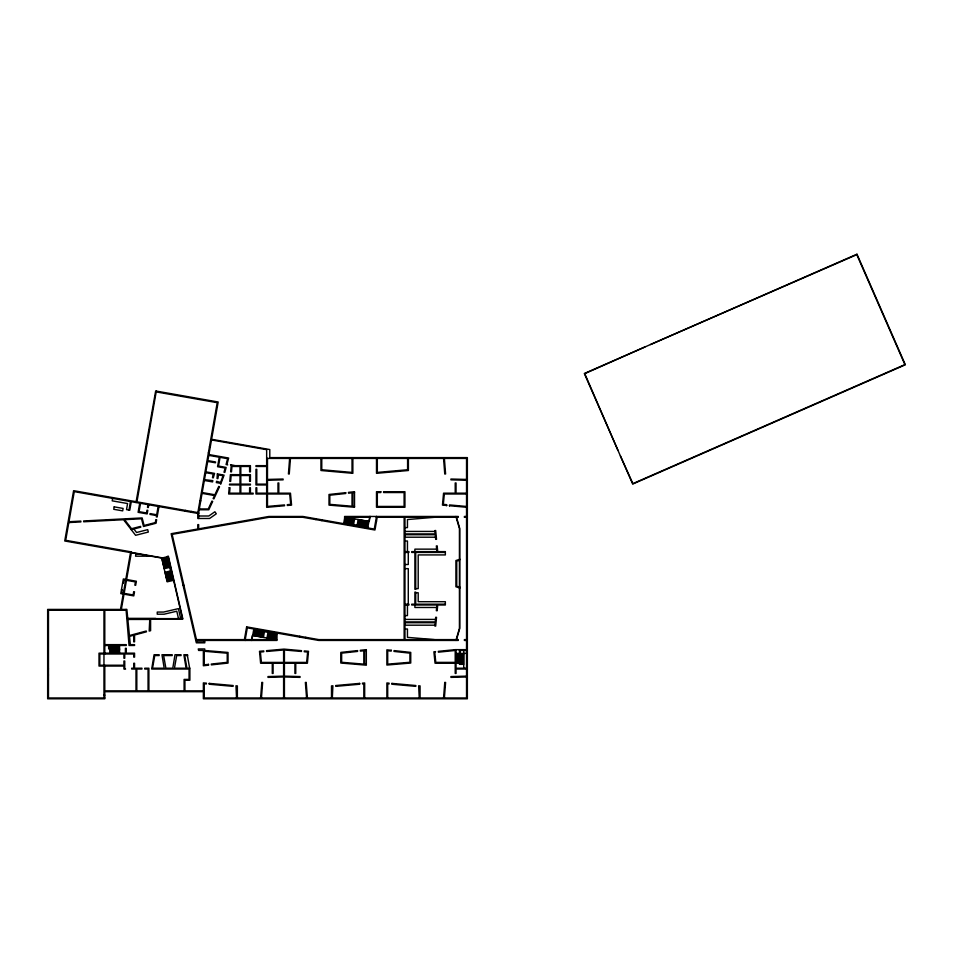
<?xml version="1.0" encoding="UTF-8"?>
<svg xmlns="http://www.w3.org/2000/svg" width="953" height="953" viewBox="0 0 953 953"><rect width="100%" height="100%" fill="white"/><g stroke="black" fill="none" stroke-linecap="round" stroke-linejoin="round"><path stroke-width="1.43" d="M446.659 505.698L446.743 504.673L443.348 504.363L444.312 493.999L466.541 493.999M449.459 505.948L449.542 504.923L466.541 506.472M260.61 697.965L261.825 682.384L262.647 682.443L261.444 697.965M289.629 458.429L288.425 473.963L289.247 474.022L290.462 458.429M443.562 697.965L444.765 682.384L445.599 682.443L444.384 697.965M112.621 498.395L112.192 500.837L127.583 503.553L126.523 509.617L129.775 510.2L131.276 501.683L198.653 513.56M128.965 510.058L130.466 501.54L74.274 491.629L65.697 540.315L131.478 551.918L121.186 610.242M135.993 502.517L155.661 390.98L218.177 401.999L211.602 439.285L269.794 449.554L269.794 457.607L467.363 457.607L467.363 698.799L203.358 698.799L203.358 691.687L104.794 691.687L104.794 698.799L47.65 698.799L47.65 609.42L120.495 609.42L130.513 552.585L64.733 540.982L73.607 490.676L136.136 501.695M156.328 391.099L136.946 501.838L198.653 512.726L198.653 518.48M139.722 503.172L138.102 512.321L147.179 513.929L147.81 510.32L147 510.177L146.512 512.964L139.067 511.654L140.532 503.315M147.977 504.625L147.489 507.413L148.299 507.556L148.787 504.768M158.15 506.424L156.685 514.763L150.086 513.596L149.943 514.417L156.542 515.573L156.316 516.883L157.126 517.026L158.972 506.567M185.323 511.213L185.466 510.403M191.35 512.273L191.493 511.463M198.51 513.536L211.495 439.941L266.649 449.673L266.649 465.648L255.952 465.648L255.952 466.47L266.649 466.47L266.649 484.136L256.774 484.136L256.774 469.281L255.952 469.281L255.952 484.958L266.649 484.958L266.649 493.177L256.774 493.177L256.774 487.769L255.952 487.769L255.952 493.999L266.649 493.999L266.649 507.33L284.554 505.745L284.482 504.923L267.483 506.424L267.483 493.999L289.712 493.999L290.677 504.363L287.282 504.673L287.353 505.483L291.57 505.114L290.462 493.177L278.8 493.177L278.8 482.957L277.978 482.957L277.978 493.177L267.483 493.177L267.483 480.264L283.112 479.847L283.089 479.025L267.483 479.43L267.483 458.429M245.088 640.44L247.315 627.836L318.731 640.44L458.274 640.44L458.274 639.606L404.965 639.606L404.965 517.288L407.801 517.026M251.616 639.606L252.354 635.448L276.668 639.737M251.806 640.44L253.82 628.992M253.748 635.687L254.749 629.993M254.82 635.877L255.821 630.183M255.892 636.068L256.905 630.374M256.965 636.259L257.977 630.564M258.049 636.449L259.049 630.755M259.121 636.64L260.121 630.946M260.193 636.83L261.193 631.124M261.265 637.021L262.278 631.315M262.349 637.212L263.35 631.505M263.421 637.402L264.422 631.696M266.995 638.034L268.007 632.327M268.079 638.224L269.08 632.518M269.151 638.403L270.152 632.709M270.223 638.593L271.224 632.899M271.295 638.784L272.308 633.09M272.367 638.975L273.38 633.28M273.451 639.165L274.452 633.471M274.524 639.356L275.524 633.662M275.596 639.546L276.596 633.84L253.677 629.802M315.824 519.588L315.967 518.777M299.599 637.069L299.742 636.247M321.84 520.648L321.983 519.838M305.627 638.129L305.77 637.307M344.986 523.054L345.999 517.36M346.058 523.245L347.071 517.55M347.142 523.435L348.143 517.741M348.214 523.626L349.215 517.92M349.286 523.816L350.287 518.11M350.359 524.007L351.371 518.301M351.443 524.198L352.443 518.492M352.515 524.376L353.515 518.682M353.587 524.567L354.587 518.873M357.172 525.198L358.173 519.504M358.245 525.389L359.245 519.695M359.317 525.579L360.317 519.885M360.389 525.77L361.401 520.076M361.461 525.961L362.474 520.267M362.545 526.151L363.546 520.445M363.617 526.342L364.618 520.636M364.689 526.532L365.69 520.826M365.761 526.723L366.774 521.017M366.845 526.914L367.846 521.208M367.763 527.914L369.788 516.466M369.978 517.288L369.24 521.458L344.915 517.169L343.914 522.863L367.906 527.092M376.495 516.466L374.279 529.058L302.863 516.466L268.889 516.466L171.147 533.704L196.342 642.834L204.8 642.834L204.8 640.44M455.903 640.44L459.429 628.361L459.429 528.534L455.903 516.466M456.499 639.606L459.763 628.408L459.763 528.486L456.499 517.288M617.925 450.281L584.761 373.659L644.919 346.975M620.379 455.891L632.875 483.624L904.909 364.606L856.807 254.642L650.518 344.533M459.894 559.244L455.903 560.543L455.903 586.762L459.894 588.072M459.537 560.233L456.737 561.15L456.737 586.166L460.144 587.286M131.228 529.642L140.782 527.188L140.567 526.39L131.55 528.712L124.557 519.671L141.52 518.789L143.498 526.485L156.03 523.257L156.637 519.79L155.827 519.647L155.303 522.589L144.094 525.484L142.152 517.932L83.65 520.957L83.685 521.779L123.545 519.719L135.612 535.312L148.323 532.048L147.703 529.642L136.577 532.501L133.837 528.975M161.927 559.137L167.561 557.839M162.165 560.197L167.811 558.899M162.415 561.269L168.05 559.959M162.653 562.33L168.3 561.031M162.903 563.39L168.538 562.091M163.154 564.45L168.788 563.152M163.392 565.522L169.038 564.212M163.642 566.582L169.277 565.284M163.88 567.643L169.527 566.344M164.13 568.703L169.765 567.404M164.952 572.253L170.587 570.954M165.191 573.313L170.837 572.014M165.441 574.373L171.075 573.075M165.691 575.445L171.326 574.135M165.929 576.505L171.576 575.207M166.179 577.566L171.814 576.267M166.418 578.626L172.064 577.327M166.668 579.698L172.302 578.388M166.918 580.758L172.553 579.46M183.071 585.321L183.869 585.13M354.516 492.546L352.86 492.725L352.86 506.293L354.516 506.424M366.333 650.47L364.677 650.649L364.677 664.217L366.333 664.36M434.401 517.3L407.455 519.552L407.455 527.617L404.965 527.617M68.973 521.72L80.838 521.1L80.886 521.922L68.83 522.554M264.338 639.928L276.179 639.606L276.179 632.935M466.541 676.142L450.912 676.559L450.936 677.38L466.541 676.975M266.649 458.429L466.541 458.429L466.541 697.965L204.192 697.965L204.192 683.789L206.336 683.98L206.408 683.158L203.358 682.884L203.358 690.865M466.541 493.177L456.046 493.177L456.046 482.957L455.212 482.957L455.212 493.177L443.562 493.177L442.454 505.114L446.659 505.483M199.32 508.938L208.29 508.938L211.935 501.087L212.686 501.445L208.814 509.772L199.177 509.772M466.541 509.021L467.363 509.021M466.541 515.144L467.363 515.144M198.653 516.002L208.814 516.002L214.878 511.761L216.295 513.798L209.6 518.48L197.831 518.48L197.843 512.583L217.224 402.678L156.328 391.933M466.541 516.466L464.385 516.466L464.385 517.288L466.541 517.288M404.965 517.288L458.274 517.288L458.274 516.466L344.593 516.466L344.593 523.828M404.965 531.429L434.937 531.429M404.965 533.906L435.176 533.906L434.854 530.595L435.676 530.511L436.522 539.279L435.7 539.362L435.259 534.728L404.965 534.728M404.965 537.206L435.497 537.206M404.965 541.018L407.455 541.018L407.455 551.62M436.653 549.142L414.889 549.142L414.889 551.62M404.965 551.62L408.932 551.62L408.932 552.442L404.965 552.442M445.361 552.442L415.711 552.442L415.711 589.299L414.889 589.299L414.889 552.442L411.744 552.442L411.744 551.62L436.891 551.62L436.343 545.938L437.165 545.866L437.725 551.62L445.361 551.62L445.361 554.92L418.2 554.92L418.2 588.632L415.711 588.632M140.151 553.705L135.993 553.705L135.552 556.183L149.728 556.183M404.965 564.51L408.277 564.51L408.277 552.442M404.965 568.643L408.277 568.643L408.277 604.178M415.711 592.766L418.2 592.766L418.2 601.7L445.361 601.7L445.361 605L437.725 605L437.165 610.754L436.343 610.682L436.891 605L411.744 605L411.744 604.178L414.889 604.178L414.889 592.111L415.711 592.111L415.711 604.178L445.361 604.178M404.965 604.178L408.932 604.178L408.932 605L404.965 605M436.653 607.478L414.889 607.478L414.889 605M121.341 609.42L126.88 609.42L129.429 635.532L146.25 631.005L146.464 631.803L134.564 635.008L134.564 641.845L133.742 641.845L133.742 635.234L129.513 636.366L130.323 644.645L134.564 644.645L134.564 645.479L129.048 645.479L126.046 609.42M126.13 610.242L104.794 610.242L104.794 653.996M404.965 615.602L407.455 615.602L407.455 605M126.975 618.449L155.756 618.449L155.756 619.271M180.665 618.449L172.791 618.962M127.773 618.628L182.44 618.628M150.598 618.962L182.857 618.962L168.371 556.195L167.24 556.457L172.803 580.52L167.156 581.818L161.676 557.743L131.383 552.406M127.857 619.45L150.598 619.45M404.965 619.414L435.497 619.414M404.965 621.892L435.259 621.892L435.7 617.258L436.522 617.341L435.676 626.109L434.854 626.026L435.176 622.714L404.965 622.714M404.965 625.192L434.937 625.192M404.965 629.004L407.455 629.004L407.455 637.354L434.365 639.606M276.179 639.606L245.243 639.606L245.243 640.44M466.541 639.606L464.385 639.606L464.385 640.44L466.541 640.44M195.794 640.44L277.001 640.44L277.001 633.078M466.541 641.095L467.363 641.095M104.794 644.645L126.237 644.645L126.237 645.479L104.794 645.479M466.541 647.218L467.363 647.218M119.566 648.91L108.654 648.91L108.654 645.479M466.541 649.648L455.212 649.648L438.32 651.34L438.404 652.174L455.212 650.47L455.212 662.371L435.795 662.371L434.794 652.531L435.533 651.626L433.889 651.792L435.044 663.205L455.212 663.205L455.212 673.449L456.046 673.449L456.046 669.03L466.541 669.03M119.566 649.732L109.75 649.732L109.75 653.162M459.477 650.47L466.541 650.47M466.541 650.542L467.363 650.542M103.96 653.162L99.005 653.162L99.005 666.064L103.96 666.064M104.794 653.162L125.403 653.162L125.403 648.29L126.237 648.29L126.237 653.162L134.564 653.162L134.564 657.129L133.742 657.129L133.742 653.996L124.748 653.996L124.748 658.213L123.914 658.213L123.914 653.996L99.827 653.996L99.827 665.23L123.914 665.23L123.914 661.013L124.748 661.013L124.748 668.208L125.57 669.042L123.914 669.042L123.914 666.064L104.794 666.064M456.046 653.424L459.477 653.424M460.299 653.424L467.363 653.353M456.046 654.52L459.477 654.52M460.299 654.52L463.73 654.52M456.046 655.604L459.477 655.604M460.299 655.604L463.73 655.604M456.046 656.7L459.477 656.7M460.299 656.7L463.73 656.7M456.046 657.796L459.477 657.796M460.299 657.796L463.73 657.796M456.046 658.88L459.477 658.88M460.299 658.88L463.73 658.88M456.046 659.976L459.477 659.976M460.299 659.976L463.73 659.976M456.046 661.06L459.477 661.06M460.299 661.06L463.73 661.06M456.046 662.156L459.477 662.156M460.299 662.156L463.73 662.156M456.046 663.252L459.477 663.252M460.299 663.252L463.73 663.252M463.73 664.336L459.477 664.336L459.477 649.648M466.541 668.208L456.046 668.208L456.046 649.648M47.65 668.875L48.472 668.875M47.65 674.986L48.472 674.986M204.192 690.865L104.794 690.865L104.794 665.23M103.96 695.154L104.794 695.154M104.794 697.965L48.472 697.965L48.472 610.242L103.96 610.242L103.96 697.965M466.541 479.43L450.936 479.025L450.912 479.847L466.541 480.264M449.459 505.733L466.541 507.258M404.965 639.606L407.801 639.88M209.446 446.79L210.256 446.945M208.373 452.818L209.195 452.961M208.91 454.557L228.649 458.036L227.076 463.932L227.66 464.897L226.064 464.516L227.624 458.691L220.06 457.357L218.535 466.029L226.147 467.446L224.813 472.426L224.015 472.211L225.134 468.042L217.57 466.708L219.25 457.214L208.767 455.367M207.849 460.609L215.557 461.967L215.414 462.777L207.706 461.419M205.86 471.854L214.592 473.391L213.305 477.846L212.495 477.703L213.15 473.975L205.717 472.664M204.49 479.657L212.817 480.622L212.59 481.92L204.347 480.467M375.696 521.041L376.506 521.184M202.215 492.534L214.878 494.774L218.761 486.411L219.512 486.769L213.865 498.895L213.127 498.538L214.52 495.548L202.072 493.356M374.636 527.069L375.446 527.212M199.939 500.706L200.749 500.849M131.335 552.728L161.676 558.077L168.121 556.588L182.523 618.962M125.796 579.376L123.354 578.947L120.769 593.6L123.211 594.029M126.606 579.519L136.374 581.247L135.66 585.321L134.85 585.166L135.421 581.914L124.021 579.9L123.449 583.165L122.627 583.022M121.484 589.526L122.294 589.681L121.722 592.933L133.122 594.946L133.694 591.682L134.516 591.825L133.789 595.899L124.021 594.172M196.64 640.44L197.009 642.012L203.978 642.012L203.978 640.44M180.784 618.962L178.402 608.645L163.594 612.064L157.245 612.064L157.245 614.208L164.095 614.208L176.793 611.218L178.461 618.449M187.396 655.557L189.635 668.208M444.384 458.429L445.599 473.963L444.765 474.022L443.562 458.429M307.402 697.965L306.199 682.384L305.365 682.443L306.58 697.965M463.73 650.47L463.73 668.208M460.299 650.47L460.299 664.336M420.07 697.965L420.07 685.898L418.653 685.779L419.237 697.965M408.408 458.429L408.408 470.508L376.495 473.319L376.495 458.429M407.586 458.429L407.586 469.746L377.328 472.414L377.328 458.429M387.704 697.965L387.704 683.861L389.027 683.98L389.098 683.158L386.882 682.956L386.882 697.965M376.352 516.466L376.352 517.288M370.24 516.466L370.24 517.288L345.415 517.288L345.415 523.971M364.677 697.965L364.677 682.956L362.462 683.158L362.533 683.98L363.855 683.861L363.855 697.965M352.86 458.429L352.86 473.319L320.947 470.508L320.947 458.429M352.026 458.429L352.026 472.414L321.769 469.746L321.769 458.429M332.323 697.965L332.907 685.779L331.501 685.898L331.501 697.965M284.423 697.965L284.423 676.975L300.028 677.38L300.052 676.559L284.423 676.142L284.423 663.228L294.918 663.228L294.918 673.449L295.752 673.449L295.752 663.228L307.402 663.228L308.51 651.292L304.305 650.923L304.221 651.733L307.616 652.043L306.652 662.406L284.423 662.406L284.423 649.982L301.422 651.483L301.505 650.661L284.006 649.112L266.518 650.661L266.59 651.483L283.601 649.982L283.601 662.406L261.372 662.406L260.407 652.043L263.79 651.733L263.719 650.923L259.502 651.292L260.61 663.228L272.272 663.228L272.272 673.449L273.094 673.449L273.094 663.228L283.601 663.228L283.601 676.142L267.972 676.559L267.984 677.38L283.601 676.975L283.601 697.965M251.354 639.606L251.354 640.44M237.368 697.965L237.368 685.898L235.963 685.779L236.547 697.965M198.653 528.855L198.653 524.603L197.831 524.603L197.831 528.998M184.93 690.865L184.93 680.228L189.885 680.228L189.885 668.208L186.955 668.208L184.715 655.557L187.693 655.557L187.538 654.735L183.869 654.735L186.109 668.208L174.447 668.208L176.686 655.557L181.058 655.557L181.058 654.735L175.007 654.735L172.767 668.208L165.882 668.208L163.642 655.557L172.195 655.557L172.195 654.735L161.962 654.735L164.202 668.208L152.54 668.208L154.767 655.557L159.151 655.557L159.151 654.735L154.076 654.735L151.694 669.042L189.063 669.042L189.063 679.406L184.096 679.406L184.096 690.865M150.598 618.628L150.598 630.695L149.18 631.077L149.764 619.45M148.882 690.865L148.882 668.208L144.749 668.208L144.749 669.042L148.06 669.042L148.06 690.865M136.815 690.865L136.815 669.042L141.937 669.042L141.937 668.208L134.564 668.208L134.564 663.252L133.742 663.252L133.742 668.208L131.693 668.208L131.693 669.042L135.993 669.042L135.993 690.865M119.566 645.479L119.566 653.162M118.482 645.479L118.482 648.91M118.482 649.732L118.482 653.162M117.386 645.479L117.386 648.91M117.386 649.732L117.386 653.162M116.302 645.479L116.302 648.91M116.302 649.732L116.302 653.162M115.206 645.479L115.206 648.91M115.206 649.732L115.206 653.162M114.11 645.479L114.11 648.91M114.11 649.732L114.11 653.162M113.026 645.479L113.026 648.91M113.026 649.732L113.026 653.162M111.93 645.479L111.93 648.91M111.93 649.732L111.93 653.162M110.846 645.479L110.846 648.91M110.846 649.732L110.846 653.162M109.75 645.479L109.75 648.91M209.207 683.396L209.136 684.23L233.08 686.351L233.163 685.529L209.207 683.396M391.897 683.396L391.826 684.23L415.782 686.351L415.853 685.529L391.897 683.396M229.22 487.686L228.649 493.999L253.141 493.999L253.141 493.177L250.425 493.177L250.425 487.769L249.603 487.769L249.603 493.177L240.823 493.177L240.823 484.958L250.425 484.958L250.425 484.136L240.823 484.136L240.823 475.523L249.603 475.523L249.603 481.325L250.425 481.325L250.425 474.689L240.823 474.689L240.823 466.47L249.603 466.47L249.603 471.878L250.425 471.878L250.425 465.648L235.236 465.648L230.59 464.671L231.21 465.648L230.662 471.818L231.484 471.89L231.972 466.47L239.989 466.47L239.989 474.689L230.4 474.618L229.792 481.336L230.626 481.408L231.15 475.523L239.989 475.523L239.989 484.136L229.542 484.136L229.482 484.886L239.989 484.958L239.989 493.177L229.554 493.177L230.042 487.757L229.22 487.686M391.266 650.291L391.183 651.113L387.704 650.744L387.704 664.146L409.909 662.275L409.909 653.15L393.97 651.423L394.065 650.601L410.743 652.4L410.743 663.038L386.882 665.051L386.882 649.827L391.266 650.291M114.181 506.853L113.752 509.295L122.687 510.868L123.116 508.425L114.181 506.853M217.367 473.879L217.046 478.513L217.868 478.656L218.523 474.916L223.073 475.726L220.584 482.492L216.569 481.277L216.331 482.587L220.226 483.266L220.691 484.219L224.086 475.142L217.367 473.879M246.636 626.883L244.397 639.606L196.449 639.606L172.148 534.359L268.96 517.288L302.792 517.288L374.946 530.011L377.197 517.288L404.143 517.288L404.143 639.606L318.802 639.606L246.636 626.883M856.973 254.201L584.32 373.493L632.697 484.064L905.35 364.773L856.973 254.201M345.677 492.677L328.999 494.476L328.999 505.114L354.516 507.258L354.516 491.712L348.464 492.367L348.56 493.189L352.026 492.82L352.026 506.222L329.821 504.351L329.821 495.215L345.76 493.499L345.677 492.677M208.493 664.36L204.192 664.825L204.192 651.268L227.219 653.21L227.219 662.335L211.28 664.062L211.375 664.884L228.041 663.074L228.041 652.448L204.8 650.494L204.74 648.945L198.26 648.945L198.605 650.434L203.358 650.434L203.358 665.754L208.576 665.182L208.493 664.36M357.494 650.601L340.817 652.4L340.817 663.038L366.333 665.182L366.333 649.648L360.294 650.291L360.377 651.113L363.855 650.744L363.855 664.146L341.65 662.275L341.65 653.15L357.589 651.423L357.494 650.601M359.662 683.396L335.706 685.529L335.778 686.351L359.734 684.23L359.662 683.396M380.795 491.712L376.495 491.712L376.495 507.258L404.942 507.258L404.942 491.712L383.606 491.712L383.606 492.546L404.108 492.546L404.108 506.436L377.328 506.436L377.328 492.546L380.795 492.546L380.795 491.712"/></g></svg>
